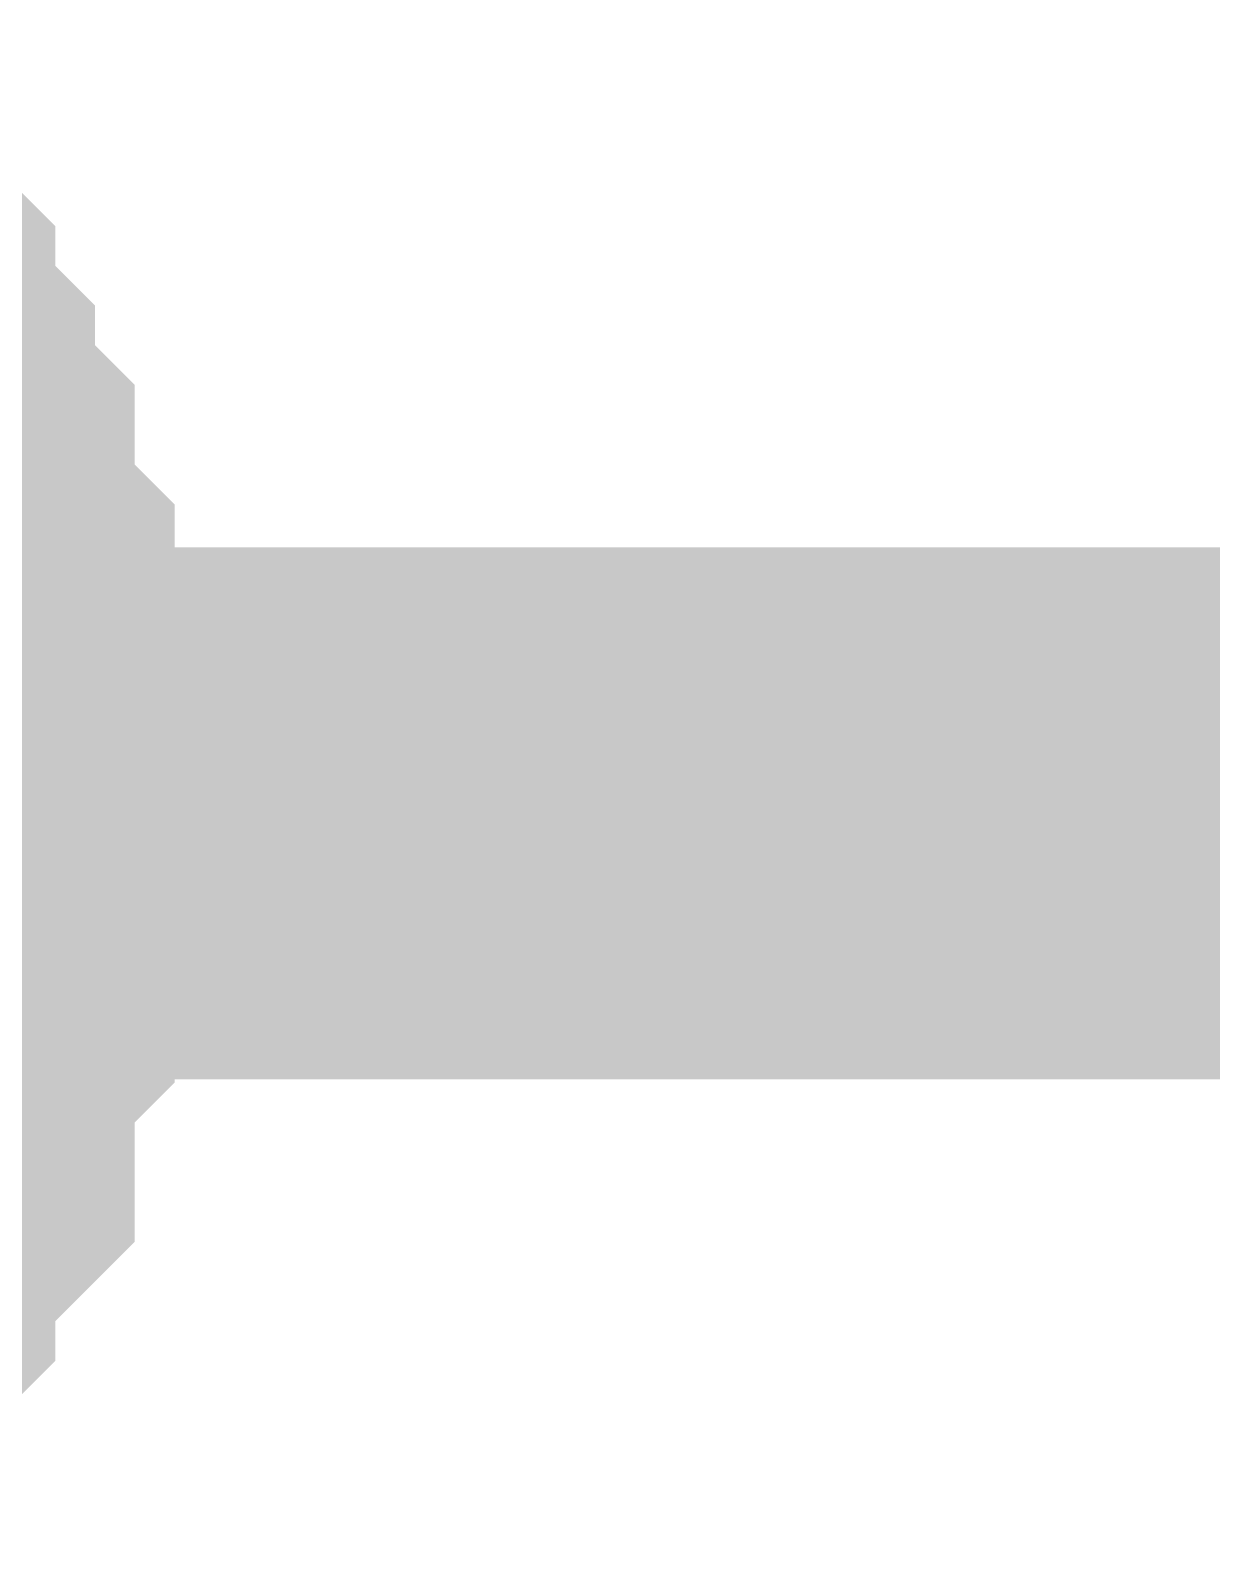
# Model space of a CAD drawing. Header units: inches. Extents: x 0 to 594, y 0 to 420.
# Drawn here: x 483.086 to 483.751, y 159.568 to 160.427 of the extents above; entities that cross this region are included whole.
import ezdxf

# ---------------------------------------------------------------- set-up
doc = ezdxf.new("R2010")
doc.units = ezdxf.units.IN
doc.layers.add('Sheet', color=255, linetype='Continuous')

msp = doc.modelspace()

# ---------------------------------------------------------------- linework, layer by layer
at = {"layer": 'Sheet'}
for points in [[(482.92738, 160.2773, 0.29972, 0.29972, 0), (482.94977, 160.25491, 0.29972, 0.29972, 0), (482.94977, 160.23251, 0.29972, 0.29972, 0), (482.97217, 160.21011, 0.29972, 0.29972, 0), (482.97217, 160.18771, 0.29972, 0.29972, 0), (482.99457, 160.16532, 0.29972, 0.29972, 0), (482.99457, 160.14292, 0.29972, 0.29972, 0), (482.99457, 160.12052, 0.29972, 0.29972, 0), (483.01697, 160.09812, 0.29972, 0.29972, 0), (483.01697, 160.07573, 0.29972, 0.29972, 0), (483.01697, 160.03093, 0.29972, 0.29972, 0), (483.01697, 160.00853, 0.29972, 0.29972, 0), (483.01697, 159.98614, 0.29972, 0.29972, 0)], [(482.92738, 160.2773, 0.29972, 0.29972, 0), (482.94977, 160.25491, 0.29972, 0.29972, 0), (482.94977, 160.23251, 0.29972, 0.29972, 0), (482.97217, 160.21011, 0.29972, 0.29972, 0), (482.97217, 160.18771, 0.29972, 0.29972, 0), (482.99457, 160.16532, 0.29972, 0.29972, 0), (482.99457, 160.14292, 0.29972, 0.29972, 0), (482.99457, 160.12052, 0.29972, 0.29972, 0), (483.01697, 160.09812, 0.29972, 0.29972, 0), (483.01697, 160.07573, 0.29972, 0.29972, 0), (483.01697, 160.03093, 0.29972, 0.29972, 0), (483.01697, 160.00853, 0.29972, 0.29972, 0), (483.01697, 159.98614, 0.29972, 0.29972, 0)], [(482.92738, 160.2773, 0.29972, 0.29972, 0), (482.94977, 160.25491, 0.29972, 0.29972, 0), (482.94977, 160.23251, 0.29972, 0.29972, 0), (482.97217, 160.21011, 0.29972, 0.29972, 0), (482.97217, 160.18771, 0.29972, 0.29972, 0), (482.99457, 160.16532, 0.29972, 0.29972, 0), (482.99457, 160.14292, 0.29972, 0.29972, 0), (482.99457, 160.12052, 0.29972, 0.29972, 0), (483.01697, 160.09812, 0.29972, 0.29972, 0), (483.01697, 160.07573, 0.29972, 0.29972, 0), (483.01697, 160.03093, 0.29972, 0.29972, 0), (483.01697, 160.00853, 0.29972, 0.29972, 0), (483.01697, 159.98614, 0.29972, 0.29972, 0)], [(482.92738, 160.2773, 0.29972, 0.29972, 0), (482.94977, 160.25491, 0.29972, 0.29972, 0), (482.94977, 160.23251, 0.29972, 0.29972, 0), (482.97217, 160.21011, 0.29972, 0.29972, 0), (482.97217, 160.18771, 0.29972, 0.29972, 0), (482.99457, 160.16532, 0.29972, 0.29972, 0), (482.99457, 160.14292, 0.29972, 0.29972, 0), (482.99457, 160.12052, 0.29972, 0.29972, 0), (483.01697, 160.09812, 0.29972, 0.29972, 0), (483.01697, 160.07573, 0.29972, 0.29972, 0), (483.01697, 160.03093, 0.29972, 0.29972, 0), (483.01697, 160.00853, 0.29972, 0.29972, 0), (483.01697, 159.98614, 0.29972, 0.29972, 0)], [(482.92738, 160.2773, 0.29972, 0.29972, 0), (482.94977, 160.25491, 0.29972, 0.29972, 0), (482.94977, 160.23251, 0.29972, 0.29972, 0), (482.97217, 160.21011, 0.29972, 0.29972, 0), (482.97217, 160.18771, 0.29972, 0.29972, 0), (482.99457, 160.16532, 0.29972, 0.29972, 0), (482.99457, 160.14292, 0.29972, 0.29972, 0), (482.99457, 160.12052, 0.29972, 0.29972, 0), (483.01697, 160.09812, 0.29972, 0.29972, 0), (483.01697, 160.07573, 0.29972, 0.29972, 0), (483.01697, 160.03093, 0.29972, 0.29972, 0), (483.01697, 160.00853, 0.29972, 0.29972, 0), (483.01697, 159.98614, 0.29972, 0.29972, 0)], [(465.00882, 159.98614, 0.29972, 0.29972, 0), (470.00362, 159.98614, 0.29972, 0.29972, 0), (482.50181, 159.98614, 0.29972, 0.29972, 0), (490.0052, 159.98614, 0.29972, 0.29972, 0)], [(483.01697, 159.98614, 0.29972, 0.29972, 0), (483.01697, 159.96374, 0.29972, 0.29972, 0), (483.01697, 159.94134, 0.29972, 0.29972, 0), (483.01697, 159.91894, 0.29972, 0.29972, 0), (483.01697, 159.89654, 0.29972, 0.29972, 0), (482.99457, 159.87415, 0.29972, 0.29972, 0), (482.99457, 159.85175, 0.29972, 0.29972, 0), (482.99457, 159.80695, 0.29972, 0.29972, 0), (482.97217, 159.78456, 0.29972, 0.29972, 0), (482.97217, 159.78456, 0.29972, 0.29972, 0), (482.94977, 159.76216, 0.29972, 0.29972, 0), (482.94977, 159.73976, 0.29972, 0.29972, 0), (482.92738, 159.71736, 0.29972, 0.29972, 0)], [(483.01697, 159.98614, 0.29972, 0.29972, 0), (483.01697, 159.96374, 0.29972, 0.29972, 0), (483.01697, 159.94134, 0.29972, 0.29972, 0), (483.01697, 159.91894, 0.29972, 0.29972, 0), (483.01697, 159.89654, 0.29972, 0.29972, 0), (482.99457, 159.87415, 0.29972, 0.29972, 0), (482.99457, 159.85175, 0.29972, 0.29972, 0), (482.99457, 159.80695, 0.29972, 0.29972, 0), (482.97217, 159.78456, 0.29972, 0.29972, 0), (482.97217, 159.78456, 0.29972, 0.29972, 0), (482.94977, 159.76216, 0.29972, 0.29972, 0), (482.94977, 159.73976, 0.29972, 0.29972, 0), (482.92738, 159.71736, 0.29972, 0.29972, 0)], [(483.01697, 159.98614, 0.29972, 0.29972, 0), (483.01697, 159.96374, 0.29972, 0.29972, 0), (483.01697, 159.94134, 0.29972, 0.29972, 0), (483.01697, 159.91894, 0.29972, 0.29972, 0), (483.01697, 159.89654, 0.29972, 0.29972, 0), (482.99457, 159.87415, 0.29972, 0.29972, 0), (482.99457, 159.85175, 0.29972, 0.29972, 0), (482.99457, 159.80695, 0.29972, 0.29972, 0), (482.97217, 159.78456, 0.29972, 0.29972, 0), (482.97217, 159.78456, 0.29972, 0.29972, 0), (482.94977, 159.76216, 0.29972, 0.29972, 0), (482.94977, 159.73976, 0.29972, 0.29972, 0), (482.92738, 159.71736, 0.29972, 0.29972, 0)], [(483.01697, 159.98614, 0.29972, 0.29972, 0), (483.01697, 159.96374, 0.29972, 0.29972, 0), (483.01697, 159.94134, 0.29972, 0.29972, 0), (483.01697, 159.91894, 0.29972, 0.29972, 0), (483.01697, 159.89654, 0.29972, 0.29972, 0), (482.99457, 159.87415, 0.29972, 0.29972, 0), (482.99457, 159.85175, 0.29972, 0.29972, 0), (482.99457, 159.80695, 0.29972, 0.29972, 0), (482.97217, 159.78456, 0.29972, 0.29972, 0), (482.97217, 159.78456, 0.29972, 0.29972, 0), (482.94977, 159.76216, 0.29972, 0.29972, 0), (482.94977, 159.73976, 0.29972, 0.29972, 0), (482.92738, 159.71736, 0.29972, 0.29972, 0)], [(483.01697, 159.98614, 0.29972, 0.29972, 0), (483.01697, 159.96374, 0.29972, 0.29972, 0), (483.01697, 159.94134, 0.29972, 0.29972, 0), (483.01697, 159.91894, 0.29972, 0.29972, 0), (483.01697, 159.89654, 0.29972, 0.29972, 0), (482.99457, 159.87415, 0.29972, 0.29972, 0), (482.99457, 159.85175, 0.29972, 0.29972, 0), (482.99457, 159.80695, 0.29972, 0.29972, 0), (482.97217, 159.78456, 0.29972, 0.29972, 0), (482.97217, 159.78456, 0.29972, 0.29972, 0), (482.94977, 159.76216, 0.29972, 0.29972, 0), (482.94977, 159.73976, 0.29972, 0.29972, 0), (482.92738, 159.71736, 0.29972, 0.29972, 0)], [(483.01697, 159.98614, 0.29972, 0.29972, 0), (483.01697, 159.98614, 0.29972, 0.29972, 0), (483.01697, 159.98614, 0.29972, 0.29972, 0), (483.01697, 159.98614, 0.29972, 0.29972, 0), (483.01697, 159.98614, 0.29972, 0.29972, 0), (483.01697, 159.98614, 0.29972, 0.29972, 0), (483.01697, 159.98614, 0.29972, 0.29972, 0), (483.01697, 159.98614, 0.29972, 0.29972, 0), (483.01697, 159.98614, 0.29972, 0.29972, 0), (483.01697, 159.98614, 0.29972, 0.29972, 0), (483.01697, 159.98614, 0.29972, 0.29972, 0), (483.01697, 159.98614, 0.29972, 0.29972, 0), (483.01697, 159.98614, 0.29972, 0.29972, 0), (483.01697, 159.98614, 0.29972, 0.29972, 0), (483.01697, 159.98614, 0.29972, 0.29972, 0), (483.01697, 159.98614, 0.29972, 0.29972, 0), (483.01697, 159.98614, 0.29972, 0.29972, 0), (483.01697, 159.98614, 0.29972, 0.29972, 0), (483.01697, 159.98614, 0.29972, 0.29972, 0), (483.01697, 159.98614, 0.29972, 0.29972, 0), (483.01697, 159.98614, 0.29972, 0.29972, 0), (483.01697, 159.98614, 0.29972, 0.29972, 0), (483.01697, 159.98614, 0.29972, 0.29972, 0), (483.01697, 159.98614, 0.29972, 0.29972, 0), (483.01697, 159.98614, 0.29972, 0.29972, 0), (483.01697, 159.98614, 0.29972, 0.29972, 0), (483.01697, 159.98614, 0.29972, 0.29972, 0), (483.01697, 159.98614, 0.29972, 0.29972, 0), (483.01697, 159.98614, 0.29972, 0.29972, 0), (483.01697, 159.98614, 0.29972, 0.29972, 0), (483.01697, 159.98614, 0.29972, 0.29972, 0), (483.01697, 159.98614, 0.29972, 0.29972, 0), (483.01697, 159.98614, 0.29972, 0.29972, 0)], [(483.01697, 159.98614, 0.29972, 0.29972, 0), (483.01697, 159.98614, 0.29972, 0.29972, 0)], [(483.01697, 159.98614, 0.29972, 0.29972, 0), (483.01697, 159.98614, 0.29972, 0.29972, 0), (483.01697, 159.98614, 0.29972, 0.29972, 0), (483.01697, 159.98614, 0.29972, 0.29972, 0), (483.01697, 159.98614, 0.29972, 0.29972, 0), (483.01697, 159.98614, 0.29972, 0.29972, 0), (483.01697, 159.98614, 0.29972, 0.29972, 0), (483.01697, 159.98614, 0.29972, 0.29972, 0), (483.01697, 159.98614, 0.29972, 0.29972, 0), (483.01697, 159.98614, 0.29972, 0.29972, 0), (483.01697, 159.98614, 0.29972, 0.29972, 0), (483.01697, 159.98614, 0.29972, 0.29972, 0), (483.01697, 159.98614, 0.29972, 0.29972, 0), (483.01697, 159.98614, 0.29972, 0.29972, 0), (483.01697, 159.98614, 0.29972, 0.29972, 0), (483.01697, 159.98614, 0.29972, 0.29972, 0), (483.01697, 159.98614, 0.29972, 0.29972, 0), (483.01697, 159.98614, 0.29972, 0.29972, 0), (483.01697, 159.98614, 0.29972, 0.29972, 0), (483.01697, 159.98614, 0.29972, 0.29972, 0), (483.01697, 159.98614, 0.29972, 0.29972, 0), (483.01697, 159.98614, 0.29972, 0.29972, 0), (483.01697, 159.98614, 0.29972, 0.29972, 0), (483.01697, 159.98614, 0.29972, 0.29972, 0), (483.01697, 159.98614, 0.29972, 0.29972, 0), (483.01697, 159.98614, 0.29972, 0.29972, 0), (483.01697, 159.98614, 0.29972, 0.29972, 0), (483.01697, 159.98614, 0.29972, 0.29972, 0), (483.01697, 159.98614, 0.29972, 0.29972, 0), (483.01697, 159.98614, 0.29972, 0.29972, 0), (483.01697, 159.98614, 0.29972, 0.29972, 0), (483.01697, 159.98614, 0.29972, 0.29972, 0), (483.01697, 159.98614, 0.29972, 0.29972, 0)], [(483.01697, 159.98614, 0.29972, 0.29972, 0), (483.01697, 159.98614, 0.29972, 0.29972, 0)], [(483.01697, 159.98614, 0.29972, 0.29972, 0), (483.01697, 159.98614, 0.29972, 0.29972, 0), (483.01697, 159.98614, 0.29972, 0.29972, 0), (483.01697, 159.98614, 0.29972, 0.29972, 0), (483.01697, 159.98614, 0.29972, 0.29972, 0), (483.01697, 159.98614, 0.29972, 0.29972, 0), (483.01697, 159.98614, 0.29972, 0.29972, 0), (483.01697, 159.98614, 0.29972, 0.29972, 0), (483.01697, 159.98614, 0.29972, 0.29972, 0), (483.01697, 159.98614, 0.29972, 0.29972, 0), (483.01697, 159.98614, 0.29972, 0.29972, 0), (483.01697, 159.98614, 0.29972, 0.29972, 0), (483.01697, 159.98614, 0.29972, 0.29972, 0), (483.01697, 159.98614, 0.29972, 0.29972, 0), (483.01697, 159.98614, 0.29972, 0.29972, 0), (483.01697, 159.98614, 0.29972, 0.29972, 0), (483.01697, 159.98614, 0.29972, 0.29972, 0), (483.01697, 159.98614, 0.29972, 0.29972, 0), (483.01697, 159.98614, 0.29972, 0.29972, 0), (483.01697, 159.98614, 0.29972, 0.29972, 0), (483.01697, 159.98614, 0.29972, 0.29972, 0), (483.01697, 159.98614, 0.29972, 0.29972, 0), (483.01697, 159.98614, 0.29972, 0.29972, 0), (483.01697, 159.98614, 0.29972, 0.29972, 0), (483.01697, 159.98614, 0.29972, 0.29972, 0), (483.01697, 159.98614, 0.29972, 0.29972, 0), (483.01697, 159.98614, 0.29972, 0.29972, 0), (483.01697, 159.98614, 0.29972, 0.29972, 0), (483.01697, 159.98614, 0.29972, 0.29972, 0), (483.01697, 159.98614, 0.29972, 0.29972, 0), (483.01697, 159.98614, 0.29972, 0.29972, 0), (483.01697, 159.98614, 0.29972, 0.29972, 0), (483.01697, 159.98614, 0.29972, 0.29972, 0)], [(483.01697, 159.98614, 0.29972, 0.29972, 0), (483.01697, 159.98614, 0.29972, 0.29972, 0)], [(483.01697, 159.98614, 0.29972, 0.29972, 0), (483.01697, 159.98614, 0.29972, 0.29972, 0), (483.01697, 159.98614, 0.29972, 0.29972, 0), (483.01697, 159.98614, 0.29972, 0.29972, 0), (483.01697, 159.98614, 0.29972, 0.29972, 0), (483.01697, 159.98614, 0.29972, 0.29972, 0), (483.01697, 159.98614, 0.29972, 0.29972, 0), (483.01697, 159.98614, 0.29972, 0.29972, 0), (483.01697, 159.98614, 0.29972, 0.29972, 0), (483.01697, 159.98614, 0.29972, 0.29972, 0), (483.01697, 159.98614, 0.29972, 0.29972, 0), (483.01697, 159.98614, 0.29972, 0.29972, 0), (483.01697, 159.98614, 0.29972, 0.29972, 0), (483.01697, 159.98614, 0.29972, 0.29972, 0), (483.01697, 159.98614, 0.29972, 0.29972, 0), (483.01697, 159.98614, 0.29972, 0.29972, 0), (483.01697, 159.98614, 0.29972, 0.29972, 0), (483.01697, 159.98614, 0.29972, 0.29972, 0), (483.01697, 159.98614, 0.29972, 0.29972, 0), (483.01697, 159.98614, 0.29972, 0.29972, 0), (483.01697, 159.98614, 0.29972, 0.29972, 0), (483.01697, 159.98614, 0.29972, 0.29972, 0), (483.01697, 159.98614, 0.29972, 0.29972, 0), (483.01697, 159.98614, 0.29972, 0.29972, 0), (483.01697, 159.98614, 0.29972, 0.29972, 0), (483.01697, 159.98614, 0.29972, 0.29972, 0), (483.01697, 159.98614, 0.29972, 0.29972, 0), (483.01697, 159.98614, 0.29972, 0.29972, 0), (483.01697, 159.98614, 0.29972, 0.29972, 0), (483.01697, 159.98614, 0.29972, 0.29972, 0), (483.01697, 159.98614, 0.29972, 0.29972, 0), (483.01697, 159.98614, 0.29972, 0.29972, 0), (483.01697, 159.98614, 0.29972, 0.29972, 0)], [(483.01697, 159.98614, 0.29972, 0.29972, 0), (483.01697, 159.98614, 0.29972, 0.29972, 0)], [(483.01697, 159.98614, 0.29972, 0.29972, 0), (483.01697, 159.98614, 0.29972, 0.29972, 0), (483.01697, 159.98614, 0.29972, 0.29972, 0), (483.01697, 159.98614, 0.29972, 0.29972, 0), (483.01697, 159.98614, 0.29972, 0.29972, 0), (483.01697, 159.98614, 0.29972, 0.29972, 0), (483.01697, 159.98614, 0.29972, 0.29972, 0), (483.01697, 159.98614, 0.29972, 0.29972, 0), (483.01697, 159.98614, 0.29972, 0.29972, 0), (483.01697, 159.98614, 0.29972, 0.29972, 0), (483.01697, 159.98614, 0.29972, 0.29972, 0), (483.01697, 159.98614, 0.29972, 0.29972, 0), (483.01697, 159.98614, 0.29972, 0.29972, 0), (483.01697, 159.98614, 0.29972, 0.29972, 0), (483.01697, 159.98614, 0.29972, 0.29972, 0), (483.01697, 159.98614, 0.29972, 0.29972, 0), (483.01697, 159.98614, 0.29972, 0.29972, 0), (483.01697, 159.98614, 0.29972, 0.29972, 0), (483.01697, 159.98614, 0.29972, 0.29972, 0), (483.01697, 159.98614, 0.29972, 0.29972, 0), (483.01697, 159.98614, 0.29972, 0.29972, 0), (483.01697, 159.98614, 0.29972, 0.29972, 0), (483.01697, 159.98614, 0.29972, 0.29972, 0), (483.01697, 159.98614, 0.29972, 0.29972, 0), (483.01697, 159.98614, 0.29972, 0.29972, 0), (483.01697, 159.98614, 0.29972, 0.29972, 0), (483.01697, 159.98614, 0.29972, 0.29972, 0), (483.01697, 159.98614, 0.29972, 0.29972, 0), (483.01697, 159.98614, 0.29972, 0.29972, 0), (483.01697, 159.98614, 0.29972, 0.29972, 0), (483.01697, 159.98614, 0.29972, 0.29972, 0), (483.01697, 159.98614, 0.29972, 0.29972, 0), (483.01697, 159.98614, 0.29972, 0.29972, 0)], [(483.01697, 159.98614, 0.29972, 0.29972, 0), (483.01697, 159.98614, 0.29972, 0.29972, 0)]]:
    msp.add_lwpolyline(points, format="xyseb", dxfattribs=at)

doc.saveas('drawing.dxf')
